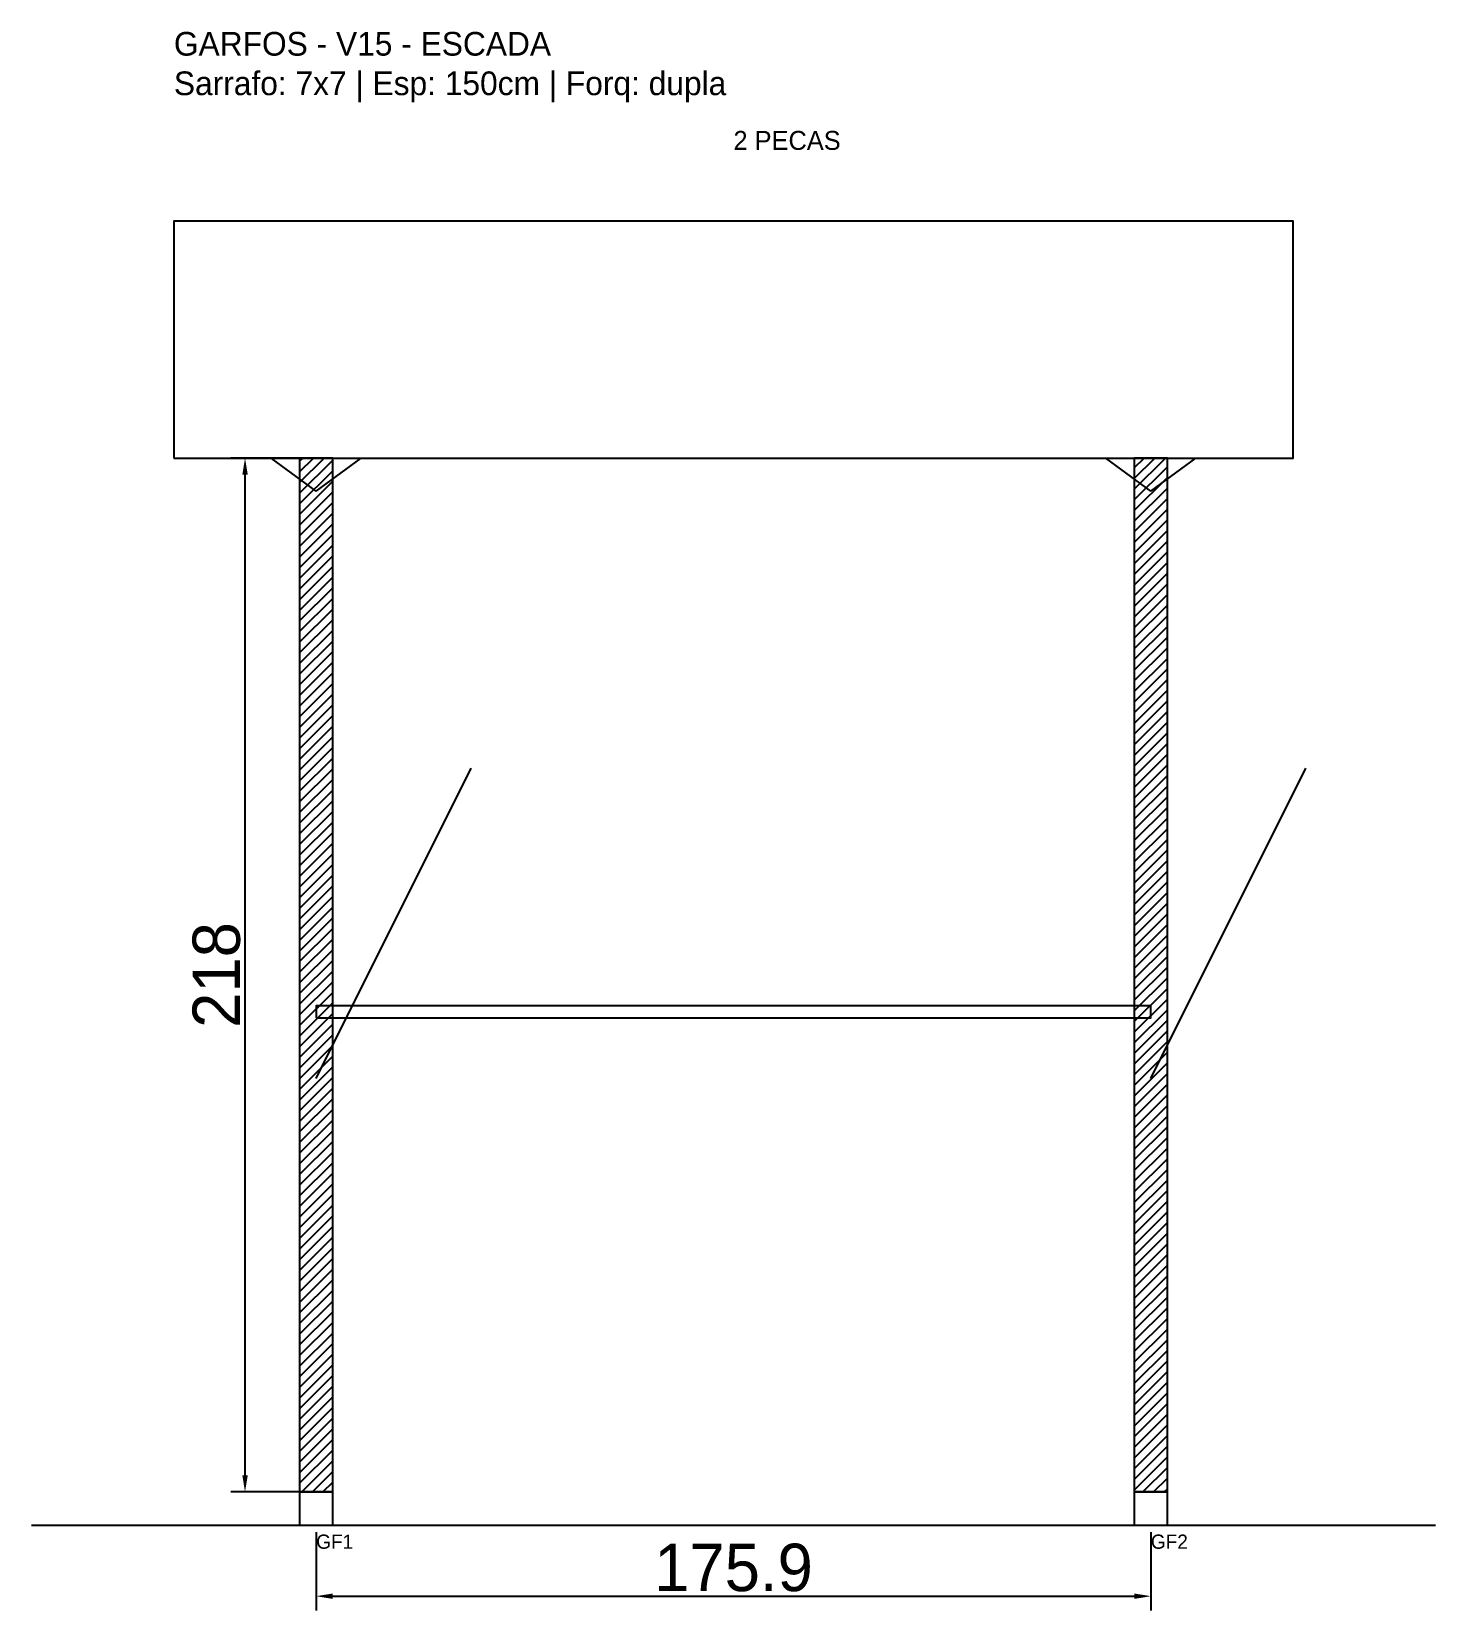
# Model space of a CAD drawing. Header units: metres. Extents: x -30 to 266, y -25 to 308.
import ezdxf

# ---------------------------------------------------------------- set-up
doc = ezdxf.new("R2010")
doc.units = ezdxf.units.M
for name, color, linetype in [('BARRA_ANCORAGEM', 1, 'Continuous'), ('COTA', 241, 'Continuous'), ('GARFOS OK', 3, 'Continuous'), ('NOME DA VIGA', 6, 'Continuous'), ('SARR_7x7', 40, 'Continuous'), ('TIRAS REESCORAMENTO', 252, 'Continuous'), ('VIGAS', 3, 'Continuous')]:
    doc.layers.add(name, color=color, linetype=linetype)
doc.dimstyles.new('EZ DXF', dxfattribs={"dimtxt": 10, "dimasz": 3.5, "dimexe": 3, "dimexo": 1.5, "dimgap": 1, "dimtad": 1, "dimdec": 1, "dimdsep": 46, "dimcen": 2.5, "dimazin": 3, "dimtfac": 1, "dimtmove": 0, "dimatfit": 3})

msp = doc.modelspace()

# ---------------------------------------------------------------- hatches: boundary and pattern name
at = {"layer": 'COTA'}
h = msp.add_hatch(dxfattribs=at)
h.set_pattern_fill('ANSI31', scale=0.5)
h.paths.add_polyline_path([(26.5, 0), (33.5, 0), (33.5, 218), (26.5, 218)])
h = msp.add_hatch(dxfattribs=at)
h.set_pattern_fill('ANSI31', scale=0.5)
h.paths.add_polyline_path([(202.45, 0), (209.45, 0), (209.45, 218), (202.45, 218)])

# ---------------------------------------------------------------- linework, layer by layer
at = {"layer": 'BARRA_ANCORAGEM'}
for p, q in [((30, 87.2), (62.7, 152.6)), ((205.95, 87.2), (238.65, 152.6))]:
    msp.add_line(p, q, dxfattribs=at)
at = {"layer": 'GARFOS OK'}
for p, q in [((30, 211), (20.5, 218)), ((20.5, 218), (39.5, 218)), ((30, 211), (39.5, 218)), ((205.95, 211), (196.45, 218)), ((196.45, 218), (215.45, 218)), ((205.95, 211), (215.45, 218))]:
    msp.add_line(p, q, dxfattribs=at)
at = {"layer": 'GARFOS OK', "linetype": 'CONTINUOUS'}
msp.add_line((-30, -7), (265.95, -7), dxfattribs=at)
at = {"layer": 'GARFOS OK'}
for points in [[(26.5, 0), (33.5, 0), (33.5, 218), (26.5, 218), (26.5, 0)], [(202.45, 0), (209.45, 0), (209.45, 218), (202.45, 218), (202.45, 0)]]:
    msp.add_lwpolyline(points, dxfattribs=at)
at = {"layer": 'SARR_7x7'}
for points in [[(26.5, -7), (33.5, -7), (33.5, 0), (26.5, 0), (26.5, -7)], [(202.45, -7), (209.45, -7), (209.45, 0), (202.45, 0), (202.45, -7)]]:
    msp.add_lwpolyline(points, dxfattribs=at)
at = {"layer": 'TIRAS REESCORAMENTO'}
msp.add_lwpolyline([(30, 100), (205.95, 100), (205.95, 102.5), (30, 102.5), (30, 100)], dxfattribs=at)
at = {"layer": 'VIGAS'}
msp.add_lwpolyline([(0, 218), (235.95, 218), (235.95, 268), (0, 268), (0, 218)], dxfattribs=at)

# ---------------------------------------------------------------- texts
at = {"layer": 'NOME DA VIGA'}
for s, height, p in [('2 PECAS', 4, (117.97, 283)), ('GF1', 3, (30, -12)), ('GF2', 3, (205.95, -12))]:
    msp.add_text(s, height=height, dxfattribs=at).set_placement(p)
at = {"layer": 'NOME DA VIGA', "insert": (0, 293), "char_height": 5, "attachment_point": 7}
msp.add_mtext('GARFOS - V15 - ESCADA\\PSarrafo: 7x7 | Esp: 150cm | Forq: dupla', dxfattribs=at)

# ---------------------------------------------------------------- dimensions: what is measured, and where the dimension line sits
at = {"layer": 'COTA'}
msp.add_linear_dim(base=(15, 0), p1=(30, 0), p2=(30, 218), angle=90, dimstyle='EZ DXF', dxfattribs=at).render()
msp.add_linear_dim(base=(30, -22), p1=(30, -7), p2=(205.9466, -7), dimstyle='EZ DXF', dxfattribs=at).render()

doc.saveas('drawing.dxf')
